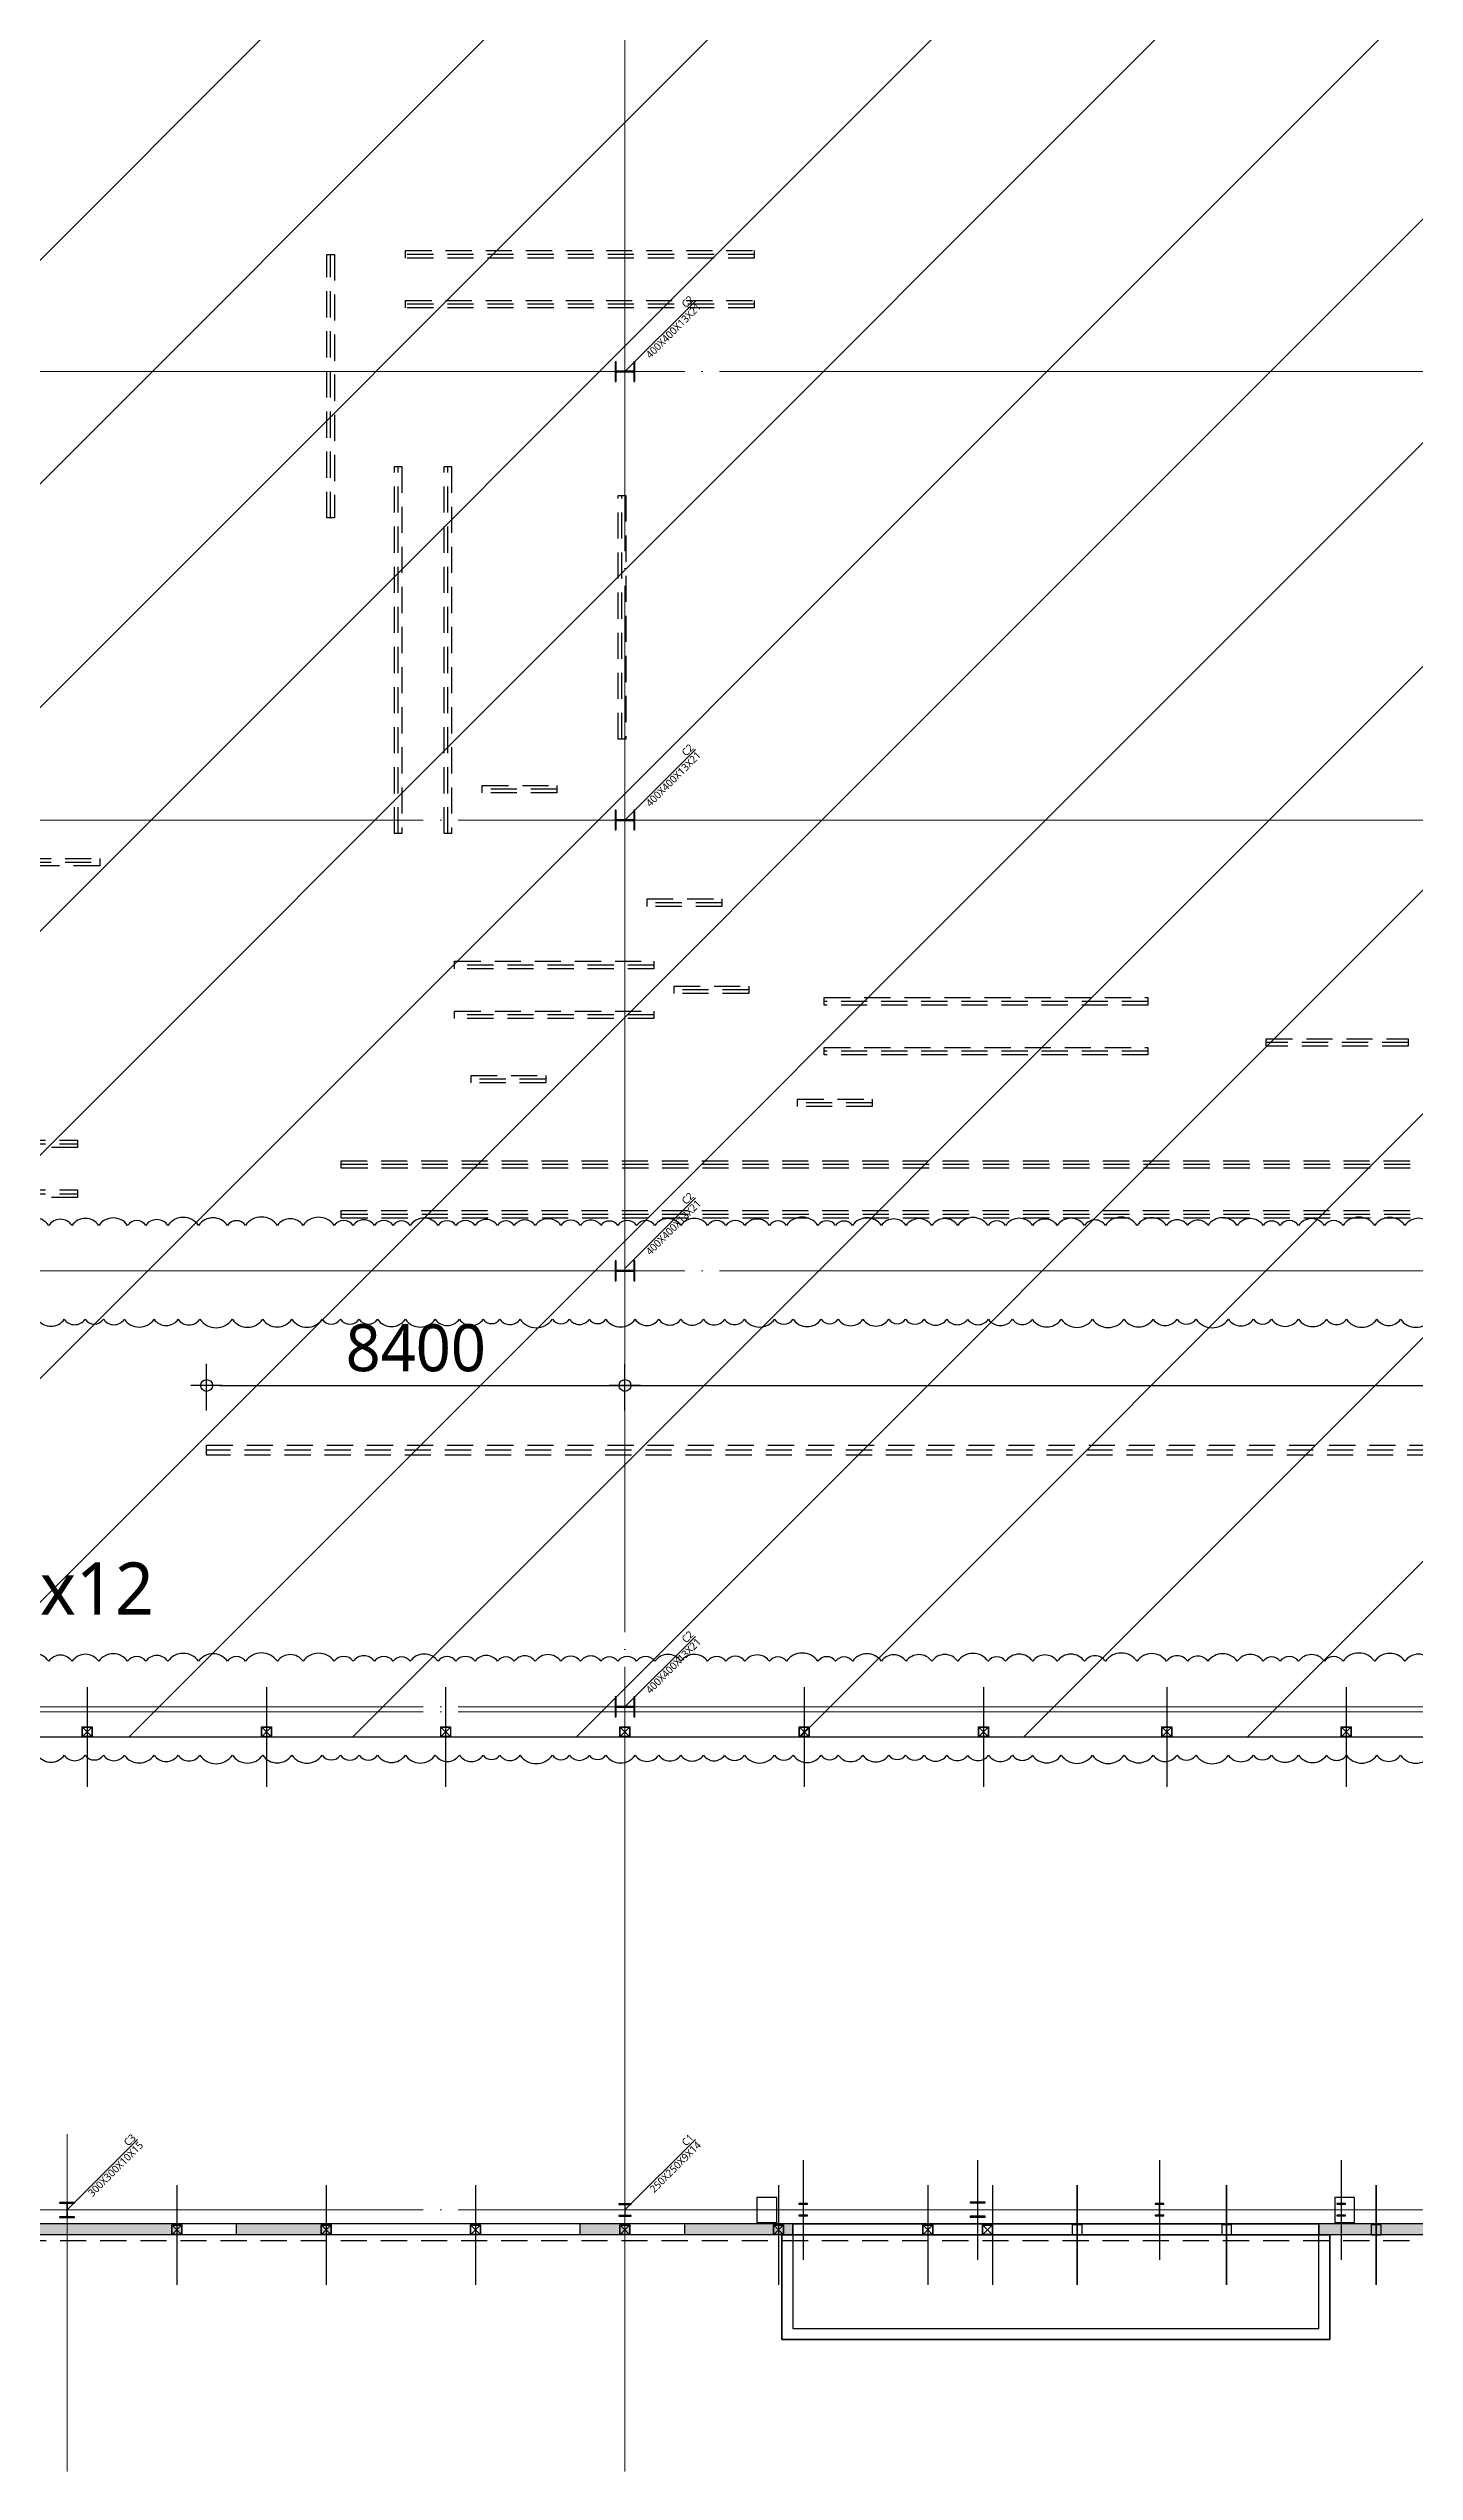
# Model space of a CAD drawing. Header units: millimetres. Extents: x -17369 to 294000, y -718917 to 220315.
# Drawn here: x 159775 to 187202, y 34393 to 83030 of the extents above; entities that cross this region are included whole.
import ezdxf
from ezdxf.enums import TextEntityAlignment as Align

# ---------------------------------------------------------------- set-up
doc = ezdxf.new("R2010")
doc.units = ezdxf.units.MM
doc.header["$LTSCALE"] = 350
for name, pattern in [('H12', [3, 2, -1]), ('X-200-S-COL$0$CEN', [62, 60, -1, 0, -1]), ('X-200-S-COL$0$HID', [2.3, 1.5, -0.8])]:
    doc.linetypes.add(name, pattern=pattern)
for name, color, linetype in [('0-THK300 RC SFRC SLAB영역', 2, 'H12'), ('0_RC-SLAB', 7, 'Continuous'), ('Dims', 1, 'Continuous'), ('PD', 6, 'Continuous'), ('PERI-OUT', 9, 'Continuous'), ('Sol', 253, 'Continuous'), ('T', 7, 'Continuous'), ('X-200-S-COL$0$Cen', 1, 'X-200-S-COL$0$CEN'), ('X-200-S-COL$0$CenA', 13, 'X-200-S-COL$0$CEN'), ('X-200-S-COL$0$CenB', 5, 'X-200-S-COL$0$CEN'), ('X-200-S-COL$0$H-Col', 3, 'Continuous'), ('X-200-S-COL$0$H-매설빔(150x150)', 2, 'Continuous'), ('X-200-S-COL$0$H-매설빔(200x200)', 250, 'Continuous'), ('X-200-S-COL$0$STUD', 4, 'Continuous')]:
    doc.layers.add(name, color=color, linetype=linetype)
for name, color, linetype, plot in [('X-200-S-COL$0$#REV_231010', 21, 'Continuous', False), ('X-200-S-COL$0$Defpoint', 171, 'Continuous', False), ('X-200-S-COL$0$P-Line', 144, 'Continuous', False), ('X-200-S-COL$0$PERI-OUT', 17, 'Continuous', False), ('X-200-S-COL$0$S-NAME', 144, 'Continuous', False)]:
    doc.layers.add(name, color=color, linetype=linetype, plot=plot)
doc.styles.add('X-200-S-COL$0$맑은고딕', font='malgun.ttf')
doc.styles.add('맑은고딕', font='malgun.ttf')

# ---------------------------------------------------------------- blocks, each defined once
blk = doc.blocks.new('X-200-S-COL$0$1F GRID_231010')
at = {"layer": 'X-200-S-COL$0$Cen', "lineweight": 0}
for p, q in [((111900, 23300), (111900, -123050)), ((172950, -89900), (-22950, -89900)), ((172950, -107800), (-22950, -107800)), ((172950, -117800), (-22950, -117800))]:
    blk.add_line(p, q, dxfattribs=at)
at = {"layer": 'X-200-S-COL$0$CenA', "lineweight": 0}
for p, q in [((70400, -80900), (172950, -80900)), ((70400, -98950), (172950, -98950)), ((172950, -107700), (70400, -107700)), ((100700, -116280), (100700, -123050))]:
    blk.add_line(p, q, dxfattribs=at)
blk = doc.blocks.new('X-200-S-COL$0$H-400x400x13x21')
at = {"color": 0}
blk.add_lwpolyline([(200, -200), (200, -179), (28.5, -179, -0.4142136), (6.5, -157), (6.5, 157, -0.4142136), (28.5, 179), (200, 179), (200, 200), (-200, 200), (-200, 179), (-28.5, 179, -0.4142136), (-6.5, 157), (-6.5, -157, -0.4142136), (-28.5, -179), (-200, -179), (-200, -200)], format="xyb", close=True, dxfattribs=at)
blk = doc.blocks.new('X-200-S-COL$0$H-300x300x10x15')
at = {"color": 0, "linetype": 'ByBlock', "ltscale": 0.5}
blk.add_lwpolyline([(23, -135, -0.414214), (5, -117), (5, 117, -0.414214), (23, 135), (150, 135), (150, 150), (-150, 150), (-150, 135), (-23, 135, -0.414214), (-5, 117), (-5, -117, -0.414214), (-23, -135), (-150, -135), (-150, -150), (150, -150), (150, -135)], format="xyb", close=True, dxfattribs=at)
blk = doc.blocks.new('X-200-S-COL$0$H-250x250x9x14')
at = {"color": 0, "linetype": 'ByBlock'}
blk.add_lwpolyline([(20.5, 111), (125, 111), (125, 125), (-125, 125), (-125, 111), (-20.5, 111, -0.4142136), (-4.5, 95), (-4.5, -95, -0.4142136), (-20.5, -111), (-125, -111), (-125, -125), (125, -125), (125, -111), (20.5, -111, -0.4142136), (4.5, -95), (4.5, 95, -0.4142136)], format="xyb", close=True, dxfattribs=at)
blk = doc.blocks.new('X-200-S-COL$0$1F COLUMN_231010')
at = {"layer": 'X-200-S-COL$0$H-Col', "color": 0, "rotation": 90}
for p in [(171350, 76543), (171350, 67543), (171350, 58493), (171350, 49743)]:
    blk.add_blockref('X-200-S-COL$0$H-400x400x13x21', p, dxfattribs=at)
at = {"layer": 'X-200-S-COL$0$H-Col', "color": 0}
for name, p in [('X-200-S-COL$0$H-300x300x10x15', (160150, 39643)), ('X-200-S-COL$0$H-250x250x9x14', (171350, 39643))]:
    blk.add_blockref(name, p, dxfattribs=at)
blk = doc.blocks.new('X-200-S-COL$0$S-NAME')
at = {"layer": 'X-200-S-COL$0$S-NAME', "color": 0}
blk.add_line((0, 0), (2000, 0), dxfattribs=at)
at = {"layer": 'X-200-S-COL$0$S-NAME', "color": 0, "style": 'X-200-S-COL$0$맑은고딕'}
for p in [(2000, 105), (2000, -105)]:
    blk.add_attdef('.', text='', height=150, rotation=359.9949, dxfattribs=at).set_placement(p, align=Align.MIDDLE_RIGHT)
blk = doc.blocks.new('X-200-S-COL$0$PERIMITER_231026')
at = {"layer": 'X-200-S-COL$0$PERI-OUT'}
for points in [[(140800, 167343), (140800, 171293), (177580, 171293), (177580, 176343), (200030, 179093), (224980, 179093), (224980, 150943), (222400, 150943), (222400, 54231), (217203, 49143), (207930, 49143), (207930, 39143), (58950, 39143), (58950, 49143), (45650, 49143), (45650, 98043), (39480, 98043), (39480, 139943), (49950, 139943), (49950, 157943), (120950, 157943), (120950, 169343), (135850, 169343), (135850, 167343)], [(141020, 167123), (141020, 171073), (177800, 171073), (177800, 176148), (200043, 178873), (224760, 178873), (224760, 151163), (222230, 151163), (222230, 54303), (217134, 49313), (207710, 49313), (207710, 39363), (59170, 39363), (59170, 49363), (45870, 49363), (45870, 98263), (39650, 98263), (39650, 139723), (50170, 139723), (50170, 157723), (121120, 157723), (121125, 169173), (135680, 169173), (135680, 167123)]]:
    blk.add_lwpolyline(points, dxfattribs=at)
blk = doc.blocks.new('X-200-S-COL$0$Stud')
at = {"color": 250}
for p, q in [((-94, -94), (94, 94)), ((-94, 94), (94, -94))]:
    blk.add_line(p, q, dxfattribs=at)
blk.add_lwpolyline([(100, -100), (-100, -100), (-100, 100), (100, 100)], close=True)
at = {"color": 6}
blk.add_lwpolyline([(94, -94), (-94, -94), (-94, 94), (94, 94)], close=True, dxfattribs=at)
blk = doc.blocks.new('X-200-S-COL$0$1F STUD_231010')
at = {"layer": 'X-200-S-COL$0$CenB'}
for p, q in [((160550, 50138), (160550, 48138)), ((164150, 50138), (164150, 48138)), ((167750, 50138), (167750, 48138)), ((174950, 50138), (174950, 48138)), ((178550, 50138), (178550, 48138)), ((182230, 50138), (182230, 48138)), ((185830, 50138), (185830, 48138)), ((162350, 40143), (162350, 38143)), ((165350, 40143), (165350, 38143)), ((168350, 40143), (168350, 38143)), ((174430, 40143), (174430, 38143)), ((177430, 40143), (177430, 38143)), ((178730, 40143), (178730, 38143))]:
    blk.add_line(p, q, dxfattribs=at)
at = {"layer": 'X-200-S-COL$0$STUD'}
for p in [(160550, 49243), (164150, 49243), (167750, 49243), (171350, 49243), (174950, 49243), (178550, 49243), (182230, 49243), (185830, 49243), (162350, 39243), (165350, 39243), (168350, 39243), (171350, 39243), (174430, 39243), (177430, 39243), (178630, 39243)]:
    blk.add_blockref('X-200-S-COL$0$Stud', p, dxfattribs=at)
blk = doc.blocks.new('X-200-S-COL$0$ZONE#5_BEAM')
at = {"layer": 'X-200-S-COL$0$H-매설빔(150x150)', "color": 0, "linetype": 'ByBlock', "lineweight": -2}
for p, q in [((12090, -2935), (12090, 2355)), ((20595, 2355), (13595, 2355)), ((20595, 1355), (13595, 1355)), ((13445, -9270), (13445, -1905)), ((14445, -9270), (14445, -1905)), ((17940, -7375), (17940, -2485)), ((16635, -8380), (15135, -8380)), ((5955, -9845), (7455, -9845)), ((19945, -10660), (18445, -10660)), ((18580, -11910), (14580, -11910)), ((20485, -12410), (18985, -12410)), ((28500, -12640), (22000, -12640)), ((18580, -12910), (14580, -12910)), ((33725, -13465), (30875, -13465)), ((28500, -13640), (22000, -13640)), ((16410, -14200), (14910, -14200)), ((22965, -14675), (21465, -14675)), ((1010, -15500), (7010, -15500)), ((51475, -15915), (12300, -15915)), ((1010, -16500), (7010, -16500)), ((51475, -16915), (12300, -16915))]:
    blk.add_line(p, q, dxfattribs=at)
for points in [[(12015, 2355), (12165, 2355), (12165, -2935), (12015, -2935)], [(13595, 2280), (13595, 2430), (20595, 2430), (20595, 2280)], [(13595, 1280), (13595, 1430), (20595, 1430), (20595, 1280)], [(13370, -1905), (13520, -1905), (13520, -9270), (13370, -9270)], [(14370, -1905), (14520, -1905), (14520, -9270), (14370, -9270)], [(17865, -2485), (18015, -2485), (18015, -7375), (17865, -7375)], [(15135, -8455), (15135, -8305), (16635, -8305), (16635, -8455)], [(7455, -9770), (7455, -9920), (5955, -9920), (5955, -9770)], [(18445, -10735), (18445, -10585), (19945, -10585), (19945, -10735)], [(14580, -11985), (14580, -11835), (18580, -11835), (18580, -11985)], [(18985, -12485), (18985, -12335), (20485, -12335), (20485, -12485)], [(22000, -12715), (22000, -12565), (28500, -12565), (28500, -12715)], [(14580, -12985), (14580, -12835), (18580, -12835), (18580, -12985)], [(22000, -13715), (22000, -13565), (28500, -13565), (28500, -13715)], [(30875, -13540), (30875, -13390), (33725, -13390), (33725, -13540)], [(14910, -14275), (14910, -14125), (16410, -14125), (16410, -14275)], [(21465, -14750), (21465, -14600), (22965, -14600), (22965, -14750)], [(7010, -15425), (7010, -15575), (1010, -15575), (1010, -15425)], [(12300, -15990), (12300, -15840), (51475, -15840), (51475, -15990)], [(7010, -16425), (7010, -16575), (1010, -16575), (1010, -16425)], [(12300, -16990), (12300, -16840), (51475, -16840), (51475, -16990)]]:
    blk.add_lwpolyline(points, close=True, dxfattribs=at)
at = {"layer": 'X-200-S-COL$0$H-매설빔(200x200)', "color": 0, "linetype": 'ByBlock', "lineweight": -2}
blk.add_line((53550, -21650), (9600, -21650), dxfattribs=at)
blk.add_lwpolyline([(9600, -21750), (9600, -21550), (53550, -21550), (53550, -21750)], close=True, dxfattribs=at)
blk = doc.blocks.new('X-200-S-COL$0$H-244x175x7x11')
at = {"color": 0, "linetype": 'ByBlock'}
blk.add_lwpolyline([(-19.5, -111), (-87.5, -111), (-87.5, -122), (87.5, -122), (87.5, -111), (19.5, -111, -0.4142136), (3.5, -95), (3.5, 95, -0.4142136), (19.5, 111), (87.5, 111), (87.5, 122), (-87.5, 122), (-87.5, 111), (-19.5, 111, -0.4142136), (-3.5, 95), (-3.5, -95, -0.4142136)], format="xyb", close=True, dxfattribs=at)
blk = doc.blocks.new('DIMDOT')
at = {"color": 0, "linetype": 'ByBlock'}
blk.add_line((-1.2, 0), (1.2, 0), dxfattribs=at)
at = {"color": 3}
blk.add_circle((0, 0), 0.45, dxfattribs=at)

msp = doc.modelspace()

# ---------------------------------------------------------------- hatches: boundary and pattern name
at = {"layer": '0-THK300 RC SFRC SLAB영역', "linetype": 'ByBlock'}
h = msp.add_hatch(dxfattribs=at)
h.set_pattern_fill('ANSI31', color=256, scale=1000)
h.paths.add_polyline_path([(141347.7, 49142.6), (207430, 49142.6), (207430, 85542.6), (141348.5, 85542.6)])
at = {"layer": 'Sol'}
h = msp.add_hatch(color=256, dxfattribs=at)
h.dxf.hatch_style = 1
h.paths.add_polyline_path([(118570, 39362.6), (116250, 39362.6), (116250, 39142.6), (118570, 39142.6)])
h.paths.add_polyline_path([(174720, 39362.6), (172550, 39362.6), (172550, 39142.6), (174720, 39142.6)])
h.paths.add_polyline_path([(170450, 39362.6), (170450, 39142.6), (171450, 39142.6), (171450, 39362.6)])
h.paths.add_polyline_path([(163550, 39362.6), (163550, 39142.6), (165450, 39142.6), (165450, 39362.6)])
h.paths.add_polyline_path([(162450, 39142.6), (162450, 39362.6), (129130, 39362.6), (129130, 39142.6)])
h.paths.add_polyline_path([(73450, 39362.6), (73450, 39142.6), (115150, 39142.6), (115150, 39362.6)])
h.paths.add_polyline_path([(56150, 49362.6), (56150, 49142.6), (57350, 49142.6), (57350, 49362.6)])
h.paths.add_polyline_path([(45870, 60442.6), (45650, 60442.6), (45650, 49142.6), (52150, 49142.6), (52150, 49362.6), (45870, 49362.6)])
h.paths.add_polyline_path([(45870, 71042.6), (45650, 71042.6), (45650, 62442.6), (45870, 62442.6)])
h.paths.add_polyline_path([(45870, 79642.6), (45650, 79642.6), (45650, 76042.6), (45870, 76042.6)])
h.paths.add_polyline_path([(44800, 98262.6), (44800, 98042.6), (45650, 98042.6), (45650, 80742.6), (45870, 80742.6), (45870, 98262.6)])
h.paths.add_polyline_path([(45800, 139942.6), (45800, 139722.6), (46500, 139722.6), (46500, 139942.6)])
h.paths.add_polyline_path([(40800, 139722.6), (40800, 139942.6), (39480, 139942.6), (39480, 98042.6), (40800, 98042.6), (40800, 98262.6), (39650, 98262.6), (39650, 139722.6)])
h.paths.add_polyline_path([(50170, 145142.6), (49950, 145142.6), (49950, 139942.6), (47600, 139942.6), (47600, 139722.6), (50170, 139722.6)])
h.paths.add_polyline_path([(50170, 147842.6), (49950, 147842.6), (49950, 146942.6), (50170, 146942.6)])
h.paths.add_polyline_path([(50170, 155042.6), (49950, 155042.6), (49950, 148742.6), (50170, 148742.6)])
h.paths.add_polyline_path([(67250, 157722.6), (67250, 157942.6), (49950, 157942.6), (49950, 156842.6), (50170, 156842.6), (50170, 157722.6)])
h.paths.add_polyline_path([(109850, 157722.6), (109850, 157942.6), (68350, 157942.6), (68350, 157722.6)])
h.paths.add_polyline_path([(135680, 167122.6), (136250, 167122.6), (136250, 167342.6), (135850, 167342.6), (135850, 169342.6), (120950, 169342.6), (120950, 166167.6), (121120, 166167.6), (121120, 169172.6), (135680, 169172.6)])
h.paths.add_polyline_path([(137850, 167342.6), (137350, 167342.6), (137350, 167122.6), (137850, 167122.6)])
h.paths.add_polyline_path([(177800, 171942.6), (177580, 171942.6), (177580, 171292.6), (140800, 171292.6), (140800, 167342.6), (140350, 167342.6), (140350, 167122.6), (141020, 167122.6), (141020, 171072.6), (177800, 171072.6)])
h.paths.add_polyline_path([(224760, 177842.6), (224980, 177842.6), (224980, 179092.6), (200030, 179092.6), (177580, 176342.6), (177580, 175342.6), (177800, 175342.6), (177800, 176147.9), (200043.4, 178872.6), (224760, 178872.6)])
h.paths.add_polyline_path([(207930, 45742.6), (207710, 45742.6), (207710, 39362.6), (185280, 39362.6), (185280, 39142.6), (207930, 39142.6)])
h.paths.add_polyline_path([(208030, 49142.6), (208030, 49312.6), (207710, 49312.6), (207710, 46842.6), (207930, 46842.6), (207930, 49142.6)])
h.paths.add_polyline_path([(222400, 64617.6), (222230, 64617.6), (222230, 54302.5), (217133.9, 49312.6), (209130, 49312.6), (209130, 49142.6), (217203.3, 49142.6), (222400, 54231)])
h.paths.add_polyline_path([(222400, 89467.6), (222230, 89467.6), (222230, 66617.6), (222400, 66617.6)])
h.paths.add_polyline_path([(222400, 97617.6), (222230, 97617.6), (222230, 91467.6), (222400, 91467.6)])
h.paths.add_polyline_path([(222400, 107467.6), (222230, 107467.6), (222230, 100417.6), (222400, 100417.6)])
h.paths.add_polyline_path([(222400, 144167.6), (222230, 144167.6), (222230, 109467.6), (222400, 109467.6)])
h.paths.add_polyline_path([(222230, 145267.6), (222400, 145267.6), (222400, 150942.6), (224980, 150942.6), (224980, 172842.6), (224760, 172842.6), (224760, 151162.6), (222230, 151162.6)])
h.paths.add_polyline_path([(67350, 39362.6), (67350, 39142.6), (69450, 39142.6), (69450, 39362.6)])
h.paths.add_polyline_path([(66250, 39142.6), (66250, 39362.6), (59170, 39362.6), (59170, 49362.6), (58450, 49362.6), (58450, 49142.6), (58950, 49142.6), (58950, 39142.6)])
h.paths.add_polyline_path([(120950, 160967.6), (121120, 160967.6), (121120, 164167.6), (120950, 164167.6)])
h.paths.add_polyline_path([(121120, 159867.6), (120950, 159867.6), (120950, 157942.6), (110950, 157942.6), (110950, 157722.6), (121120, 157722.6)])

# ---------------------------------------------------------------- linework, layer by layer
at = {"layer": '0-THK300 RC SFRC SLAB영역', "linetype": 'ByBlock'}
msp.add_lwpolyline([(141347.7, 49142.6), (207430, 49142.6), (207430, 85542.6), (141348.5, 85542.6)], close=True, dxfattribs=at)
at = {"layer": '0_RC-SLAB'}
for p, q in [((174720, 39362.6), (141347.5, 39362.6)), ((174500, 37042.6), (174500, 39142.6)), ((174500, 39142.6), (174720, 39142.6)), ((174720, 39142.6), (174720, 39362.6)), ((207710, 39362.6), (185280, 39362.6)), ((185280, 39362.6), (185280, 39142.6)), ((185280, 39142.6), (185500, 39142.6)), ((185500, 39142.6), (185500, 37042.6)), ((185500, 37042.6), (174500, 37042.6))]:
    msp.add_line(p, q, dxfattribs=at)
at = {"layer": 'Dims', "color": 1, "transparency": 16777216}
for p, q in [((162950, 55692.6), (162950, 56630.1)), ((171350, 55692.6), (171350, 56630.1)), ((171350, 55692.6), (171350, 56630.1)), ((163212.5, 56192.6), (171087.5, 56192.6)), ((171612.5, 56192.6), (206637.5, 56192.6))]:
    msp.add_line(p, q, dxfattribs=at)
at = {"layer": 'PD'}
for p, q in [((174400, 39892.6), (174000, 39892.6)), ((174000, 39892.6), (174000, 39392.6)), ((174400, 39392.6), (174400, 39892.6)), ((186000, 39892.6), (185600, 39892.6)), ((185600, 39892.6), (185600, 39392.6)), ((186000, 39392.6), (186000, 39892.6)), ((174000, 39392.6), (174400, 39392.6)), ((185600, 39392.6), (186000, 39392.6))]:
    msp.add_line(p, q, dxfattribs=at)
at = {"layer": 'PERI-OUT'}
for p, q in [((174720, 39362.6), (129130, 39362.6)), ((174720, 39142.6), (129130, 39142.6)), ((162450, 39142.6), (162450, 39362.6)), ((163550, 39142.6), (163550, 39362.6)), ((165450, 39142.6), (165450, 39362.6)), ((170450, 39142.6), (170450, 39362.6)), ((171450, 39142.6), (171450, 39362.6)), ((172550, 39142.6), (172550, 39362.6)), ((174500, 39142.6), (174500, 37042.6)), ((174720, 39362.6), (174720, 39142.6)), ((174720, 39142.6), (174720, 37262.6)), ((185280, 39142.6), (185280, 39362.6)), ((207710, 39362.6), (185280, 39362.6)), ((207930, 39142.6), (185280, 39142.6)), ((185280, 37262.6), (185280, 39142.6)), ((185500, 37042.6), (185500, 39142.6)), ((174500, 37042.6), (185500, 37042.6)), ((174720, 37262.6), (185280, 37262.6))]:
    msp.add_line(p, q, dxfattribs=at)
at = {"layer": 'PERI-OUT', "color": 8}
for p, q in [((174720, 39362.6), (185280, 39362.6)), ((174720, 39142.6), (185280, 39142.6))]:
    msp.add_line(p, q, dxfattribs=at)
at = {"layer": 'X-200-S-COL$0$#REV_231010'}
for points in [[(187556.8, 59406.3, 0.5205671), (187009.7, 59406.3, 0.5205671), (186402.1, 59406.3, 0.5205671), (185766.9, 59406.3, 0.5205671), (185393.7, 59406.3, 0.5205671), (184875, 59406.3, 0.5205671), (184503.1, 59406.3, 0.5205671), (184166.4, 59406.3, 0.5205671), (183642.5, 59406.3, 0.5205671), (183054.7, 59406.3, 0.5205671), (182648.5, 59406.3, 0.5205671), (182222, 59406.3, 0.5205671), (181631.3, 59406.3, 0.5205671), (180996.3, 59406.3, 0.5205671), (180575, 59406.3, 0.5205671), (180027.9, 59406.3, 0.5205671), (179538.3, 59406.3, 0.5205671), (178991.3, 59406.3, 0.5205671), (178638.7, 59406.3, 0.5205671), (178032.3, 59406.3, 0.5205671), (177511.3, 59406.3, 0.5205671), (176993.2, 59406.3, 0.5205671), (176497.2, 59406.3, 0.5205671), (175917.7, 59406.3, 0.5205671), (175580.1, 59406.3, 0.5205671), (175224.1, 59406.3, 0.5205671), (174590.9, 59406.3, 0.5205671), (174249.9, 59406.3, 0.5205671), (173759.6, 59406.3, 0.5205671), (173375.7, 59406.3, 0.5205671), (173009.6, 59406.3, 0.5205671), (172473.3, 59406.3, 0.5205671), (171951.1, 59406.3, 0.5205671), (171583.8, 59406.3, 0.5205671), (171204.4, 59406.3, 0.5205671), (170868, 59406.3, 0.5205671), (170455.1, 59406.3, 0.5205671), (170064, 59406.3, 0.5205671), (169548.5, 59406.3, 0.5205671), (169128.3, 59406.3, 0.5205671), (168789, 59406.3, 0.5205671), (168339.6, 59406.3, 0.5205671), (167957.1, 59406.3, 0.5205671), (167596.5, 59406.3, 0.5205671), (167037.5, 59406.3, 0.5205671), (166697.5, 59406.3, 0.5205671), (166319.6, 59406.3, 0.5205671), (165893.4, 59406.3, 0.5205671), (165512.2, 59406.3, 0.5205671), (164888.2, 59406.3, 0.5205671), (164371.3, 59406.3, 0.5205671), (163730.6, 59406.3, 0.5205671), (163367.7, 59406.3, 0.5205671), (162787.5, 59406.3, 0.5205671), (162173.7, 59406.3, 0.5205671), (161729.5, 59406.3, 0.5205671), (161363.8, 59406.3, 0.5205671), (160786.7, 59406.3, 0.5205671), (160248.6, 59406.3, 0.5205671), (159780, 59406.3, 0.5205671), (159173.4, 59406.3, 0.5205671)], [(159559.4, 57520.7, 0.5205671), (160092.4, 57520.7, 0.5205671), (160511.7, 57520.7, 0.5205671), (160878.5, 57520.7, 0.5205671), (161297.9, 57520.7, 0.5205671), (161896.6, 57520.7, 0.5205671), (162379.3, 57520.7, 0.5205671), (162814.6, 57520.7, 0.5205671), (163467, 57520.7, 0.5205671), (164076, 57520.7, 0.5205671), (164661.4, 57520.7, 0.5205671), (165270.8, 57520.7, 0.5205671), (165637.1, 57520.7, 0.5205671), (166013.2, 57520.7, 0.5205671), (166383.4, 57520.7, 0.5205671), (166940.7, 57520.7, 0.5205671), (167541.5, 57520.7, 0.5205671), (168025, 57520.7, 0.5205671), (168505.3, 57520.7, 0.5205671), (168839.3, 57520.7, 0.5205671), (169242.8, 57520.7, 0.5205671), (169891.9, 57520.7, 0.5205671), (170238.5, 57520.7, 0.5205671), (170632.7, 57520.7, 0.5205671), (170967.1, 57520.7, 0.5205671), (171554.7, 57520.7, 0.5205671), (172028.2, 57520.7, 0.5205671), (172472.3, 57520.7, 0.5205671), (172924, 57520.7, 0.5205671), (173351.6, 57520.7, 0.5205671), (173750.7, 57520.7, 0.5205671), (174351.3, 57520.7, 0.5205671), (174726.6, 57520.7, 0.5205671), (175290.5, 57520.7, 0.5205671), (175632.5, 57520.7, 0.5205671), (176127.5, 57520.7, 0.5205671), (176645.8, 57520.7, 0.5205671), (176982.8, 57520.7, 0.5205671), (177359.1, 57520.7, 0.5205671), (177813.6, 57520.7, 0.5205671), (178230.3, 57520.7, 0.5205671), (178648.6, 57520.7, 0.5205671), (179129, 57520.7, 0.5205671), (179527.2, 57520.7, 0.5205671), (180110.6, 57520.7, 0.5205671), (180735.8, 57520.7, 0.5205671), (181371.3, 57520.7, 0.5205671), (181954.5, 57520.7, 0.5205671), (182433.7, 57520.7, 0.5205671), (182814.9, 57520.7, 0.5205671), (183466.8, 57520.7, 0.5205671), (183967.8, 57520.7, 0.5205671), (184330.3, 57520.7, 0.5205671), (184873.5, 57520.7, 0.5205671), (185438.5, 57520.7, 0.5205671), (185834.9, 57520.7, 0.5205671), (186445.8, 57520.7, 0.5205671), (186922.3, 57520.7, 0.5205671), (187537, 57520.7, 0.5205671)], [(187556.8, 50656.3, 0.5205671), (187009.7, 50656.3, 0.5205671), (186402.1, 50656.3, 0.5205671), (185766.9, 50656.3, 0.5205671), (185393.7, 50656.3, 0.5205671), (184875, 50656.3, 0.5205671), (184503.1, 50656.3, 0.5205671), (184166.4, 50656.3, 0.5205671), (183642.5, 50656.3, 0.5205671), (183054.7, 50656.3, 0.5205671), (182648.5, 50656.3, 0.5205671), (182222, 50656.3, 0.5205671), (181631.3, 50656.3, 0.5205671), (180996.3, 50656.3, 0.5205671), (180575, 50656.3, 0.5205671), (180027.9, 50656.3, 0.5205671), (179538.3, 50656.3, 0.5205671), (178991.3, 50656.3, 0.5205671), (178638.7, 50656.3, 0.5205671), (178032.3, 50656.3, 0.5205671), (177511.3, 50656.3, 0.5205671), (176993.2, 50656.3, 0.5205671), (176497.2, 50656.3, 0.5205671), (175917.7, 50656.3, 0.5205671), (175580.1, 50656.3, 0.5205671), (175224.1, 50656.3, 0.5205671), (174590.9, 50656.3, 0.5205671), (174249.9, 50656.3, 0.5205671), (173759.6, 50656.3, 0.5205671), (173375.7, 50656.3, 0.5205671), (173009.6, 50656.3, 0.5205671), (172473.3, 50656.3, 0.5205671), (171951.1, 50656.3, 0.5205671), (171583.8, 50656.3, 0.5205671), (171204.4, 50656.3, 0.5205671), (170868, 50656.3, 0.5205671), (170455.1, 50656.3, 0.5205671), (170064, 50656.3, 0.5205671), (169548.5, 50656.3, 0.5205671), (169128.3, 50656.3, 0.5205671), (168789, 50656.3, 0.5205671), (168339.6, 50656.3, 0.5205671), (167957.1, 50656.3, 0.5205671), (167596.5, 50656.3, 0.5205671), (167037.5, 50656.3, 0.5205671), (166697.5, 50656.3, 0.5205671), (166319.6, 50656.3, 0.5205671), (165893.4, 50656.3, 0.5205671), (165512.2, 50656.3, 0.5205671), (164888.2, 50656.3, 0.5205671), (164371.3, 50656.3, 0.5205671), (163730.6, 50656.3, 0.5205671), (163367.7, 50656.3, 0.5205671), (162787.5, 50656.3, 0.5205671), (162173.7, 50656.3, 0.5205671), (161729.5, 50656.3, 0.5205671), (161363.8, 50656.3, 0.5205671), (160786.7, 50656.3, 0.5205671), (160248.6, 50656.3, 0.5205671), (159780, 50656.3, 0.5205671), (159173.4, 50656.3, 0.5205671)], [(159559.4, 48770.7, 0.5205671), (160092.4, 48770.7, 0.5205671), (160511.7, 48770.7, 0.5205671), (160878.5, 48770.7, 0.5205671), (161297.9, 48770.7, 0.5205671), (161896.6, 48770.7, 0.5205671), (162379.3, 48770.7, 0.5205671), (162814.6, 48770.7, 0.5205671), (163467, 48770.7, 0.5205671), (164076, 48770.7, 0.5205671), (164661.4, 48770.7, 0.5205671), (165270.8, 48770.7, 0.5205671), (165637.1, 48770.7, 0.5205671), (166013.2, 48770.7, 0.5205671), (166383.4, 48770.7, 0.5205671), (166940.7, 48770.7, 0.5205671), (167541.5, 48770.7, 0.5205671), (168025, 48770.7, 0.5205671), (168505.3, 48770.7, 0.5205671), (168839.3, 48770.7, 0.5205671), (169242.8, 48770.7, 0.5205671), (169891.9, 48770.7, 0.5205671), (170238.5, 48770.7, 0.5205671), (170632.7, 48770.7, 0.5205671), (170967.1, 48770.7, 0.5205671), (171554.7, 48770.7, 0.5205671), (172028.2, 48770.7, 0.5205671), (172472.3, 48770.7, 0.5205671), (172924, 48770.7, 0.5205671), (173351.6, 48770.7, 0.5205671), (173750.7, 48770.7, 0.5205671), (174351.3, 48770.7, 0.5205671), (174726.6, 48770.7, 0.5205671), (175290.5, 48770.7, 0.5205671), (175632.5, 48770.7, 0.5205671), (176127.5, 48770.7, 0.5205671), (176645.8, 48770.7, 0.5205671), (176982.8, 48770.7, 0.5205671), (177359.1, 48770.7, 0.5205671), (177813.6, 48770.7, 0.5205671), (178230.3, 48770.7, 0.5205671), (178648.6, 48770.7, 0.5205671), (179129, 48770.7, 0.5205671), (179527.2, 48770.7, 0.5205671), (180110.6, 48770.7, 0.5205671), (180735.8, 48770.7, 0.5205671), (181371.3, 48770.7, 0.5205671), (181954.5, 48770.7, 0.5205671), (182433.7, 48770.7, 0.5205671), (182814.9, 48770.7, 0.5205671), (183466.8, 48770.7, 0.5205671), (183967.8, 48770.7, 0.5205671), (184330.3, 48770.7, 0.5205671), (184873.5, 48770.7, 0.5205671), (185438.5, 48770.7, 0.5205671), (185834.9, 48770.7, 0.5205671), (186445.8, 48770.7, 0.5205671), (186922.3, 48770.7, 0.5205671), (187537, 48770.7, 0.5205671)]]:
    msp.add_lwpolyline(points, format="xyb", dxfattribs=at)
at = {"layer": 'X-200-S-COL$0$CenA'}
for p, q in [((174930, 40642.6), (174930, 38642.6)), ((178430, 40642.6), (178430, 38642.6)), ((182080, 40642.6), (182080, 38642.6)), ((185730, 40642.6), (185730, 38642.6))]:
    msp.add_line(p, q, dxfattribs=at)
at = {"layer": 'X-200-S-COL$0$Defpoint'}
for points in [[(180430, 38142.6), (180430, 40142.6), (180430, 40142.6), (180430, 38142.6)], [(183430, 38142.6), (183430, 40142.6), (183430, 40142.6), (183430, 38142.6)], [(186430, 38142.6), (186430, 40142.6), (186430, 40142.6), (186430, 38142.6)], [(180530, 39142.6), (180530, 39342.6), (180330, 39342.6), (180330, 39142.6)], [(183530, 39142.6), (183530, 39342.6), (183330, 39342.6), (183330, 39142.6)], [(186530, 39142.6), (186530, 39342.6), (186330, 39342.6), (186330, 39142.6)]]:
    msp.add_lwpolyline(points, close=True, dxfattribs=at)
at = {"layer": 'X-200-S-COL$0$P-Line'}
msp.add_line((77525, 49142.6), (207930, 49142.6), dxfattribs=at)
at = {"layer": 'X-200-S-COL$0$P-Line', "color": 253, "linetype": 'X-200-S-COL$0$HID'}
msp.add_lwpolyline([(222500, 54189), (217244.1, 49042.6), (208030, 49042.6), (208030, 39022.6), (58850, 39022.6), (58850, 49042.6), (45550, 49042.6), (45550, 97942.6), (39380, 97942.6), (39380, 140042.6), (49850, 140042.6), (49850, 158042.6), (120850, 158042.6), (120850, 169442.6), (135950, 169442.6), (135950, 167442.6), (140700, 167442.6), (140700, 171392.6), (177480, 171392.6), (177480, 176431.1), (200023.9, 179192.6), (225080, 179192.6), (225080, 150842.6), (222500, 150842.6)], close=True, dxfattribs=at)

# ---------------------------------------------------------------- block references
at = {"layer": 'Dims', "color": 1, "transparency": 16777216, "xscale": 262.5, "yscale": 262.5, "zscale": 262.5, "rotation": 180}
for p in [(162950, 56192.6), (171350, 56192.6)]:
    msp.add_blockref('DIMDOT', p, dxfattribs=at)
at = {"layer": 'Dims', "color": 1, "transparency": 16777216, "xscale": 262.5, "yscale": 262.5, "zscale": 262.5}
msp.add_blockref('DIMDOT', (171350, 56192.6), dxfattribs=at)
at = {"layer": 'X-200-S-COL$0$Cen', "lineweight": 0}
msp.add_blockref('X-200-S-COL$0$1F GRID_231010', (59450, 157442.6), dxfattribs=at)
at = {"layer": 'X-200-S-COL$0$Defpoint', "rotation": 180}
for p in [(182080, 39647.6), (185730, 39647.6)]:
    msp.add_blockref('X-200-S-COL$0$H-244x175x7x11', p, dxfattribs=at)
at = {"layer": 'X-200-S-COL$0$H-Col'}
msp.add_blockref('X-200-S-COL$0$1F COLUMN_231010', (0, 0), dxfattribs=at)
at = {"layer": 'X-200-S-COL$0$H-Col', "color": 3, "rotation": 180}
for name, p in [('X-200-S-COL$0$H-244x175x7x11', (174930, 39647.6)), ('X-200-S-COL$0$H-300x300x10x15', (178430, 39650.6))]:
    msp.add_blockref(name, p, dxfattribs=at)
at = {"layer": 'X-200-S-COL$0$H-매설빔(150x150)', "color": 1, "linetype": 'X-200-S-COL$0$HID'}
msp.add_blockref('X-200-S-COL$0$ZONE#5_BEAM', (153350, 76542.6), dxfattribs=at)
at = {"layer": 'X-200-S-COL$0$PERI-OUT'}
msp.add_blockref('X-200-S-COL$0$PERIMITER_231026', (0, 0), dxfattribs=at)
at = {"layer": 'X-200-S-COL$0$S-NAME', "color": 241}
ref = msp.add_blockref('X-200-S-COL$0$S-NAME', (171350, 76542.6), dxfattribs=dict(at, rotation=45.00000000000001))
ref.add_attrib('.', '400X400X13X21', dxfattribs={"color": 0, "height": 150, "rotation": 44.99494, "style": 'X-200-S-COL$0$맑은고딕'}).set_placement((172838.2, 77882.6), align=Align.MIDDLE_RIGHT)
ref.add_attrib('.', 'C2', dxfattribs={"color": 0, "height": 150, "rotation": 44.99494, "style": 'X-200-S-COL$0$맑은고딕'}).set_placement((172689.9, 78031), align=Align.MIDDLE_RIGHT)
ref = msp.add_blockref('X-200-S-COL$0$S-NAME', (171350, 67542.6), dxfattribs=dict(at, rotation=45.00000000000001))
ref.add_attrib('.', '400X400X13X21', dxfattribs={"color": 0, "height": 150, "rotation": 44.99494, "style": 'X-200-S-COL$0$맑은고딕'}).set_placement((172838.2, 68882.6), align=Align.MIDDLE_RIGHT)
ref.add_attrib('.', 'C2', dxfattribs={"color": 0, "height": 150, "rotation": 44.99494, "style": 'X-200-S-COL$0$맑은고딕'}).set_placement((172689.9, 69031), align=Align.MIDDLE_RIGHT)
ref = msp.add_blockref('X-200-S-COL$0$S-NAME', (171350, 58542.6), dxfattribs=dict(at, rotation=45.00000000000001))
ref.add_attrib('.', '400X400X13X21', dxfattribs={"color": 0, "height": 150, "rotation": 44.99494, "style": 'X-200-S-COL$0$맑은고딕'}).set_placement((172838.2, 59882.6), align=Align.MIDDLE_RIGHT)
ref.add_attrib('.', 'C2', dxfattribs={"color": 0, "height": 150, "rotation": 44.99494, "style": 'X-200-S-COL$0$맑은고딕'}).set_placement((172689.9, 60031), align=Align.MIDDLE_RIGHT)
ref = msp.add_blockref('X-200-S-COL$0$S-NAME', (171350, 49742.6), dxfattribs=dict(at, rotation=45.00000000000001))
ref.add_attrib('.', '400X400X13X21', dxfattribs={"color": 0, "height": 150, "rotation": 44.99494, "style": 'X-200-S-COL$0$맑은고딕'}).set_placement((172838.2, 51082.6), align=Align.MIDDLE_RIGHT)
ref.add_attrib('.', 'C2', dxfattribs={"color": 0, "height": 150, "rotation": 44.99494, "style": 'X-200-S-COL$0$맑은고딕'}).set_placement((172689.9, 51231), align=Align.MIDDLE_RIGHT)
ref = msp.add_blockref('X-200-S-COL$0$S-NAME', (160150, 39642.6), dxfattribs=dict(at, rotation=45.00000000000001))
ref.add_attrib('.', '300X300X10X15', dxfattribs={"color": 0, "height": 150, "rotation": 44.99494, "style": 'X-200-S-COL$0$맑은고딕'}).set_placement((161638.2, 40982.6), align=Align.MIDDLE_RIGHT)
ref.add_attrib('.', 'C3', dxfattribs={"color": 0, "height": 150, "rotation": 44.99494, "style": 'X-200-S-COL$0$맑은고딕'}).set_placement((161489.9, 41131), align=Align.MIDDLE_RIGHT)
ref = msp.add_blockref('X-200-S-COL$0$S-NAME', (171350, 39642.6), dxfattribs=dict(at, rotation=45.00000000000001))
ref.add_attrib('.', '250X250X9X14', dxfattribs={"color": 0, "height": 150, "rotation": 44.99494, "style": 'X-200-S-COL$0$맑은고딕'}).set_placement((172838.2, 40982.6), align=Align.MIDDLE_RIGHT)
ref.add_attrib('.', 'C1', dxfattribs={"color": 0, "height": 150, "rotation": 44.99494, "style": 'X-200-S-COL$0$맑은고딕'}).set_placement((172689.9, 41131), align=Align.MIDDLE_RIGHT)
at = {"layer": 'X-200-S-COL$0$STUD'}
msp.add_blockref('X-200-S-COL$0$1F STUD_231010', (0, 0), dxfattribs=at)

# ---------------------------------------------------------------- texts
at = {"layer": 'Dims', "color": 3, "transparency": 16777216, "insert": (167150, 56943.3), "char_height": 945, "attachment_point": 5, "style": '맑은고딕'}
msp.add_mtext('\\A1;8400', dxfattribs=at)
at = {"layer": 'T', "style": '맑은고딕'}
msp.add_text('H-200x200x8x12', height=1050, dxfattribs=at).set_placement((151227.1, 52116.1), align=Align.MIDDLE_LEFT)

doc.saveas('drawing.dxf')
